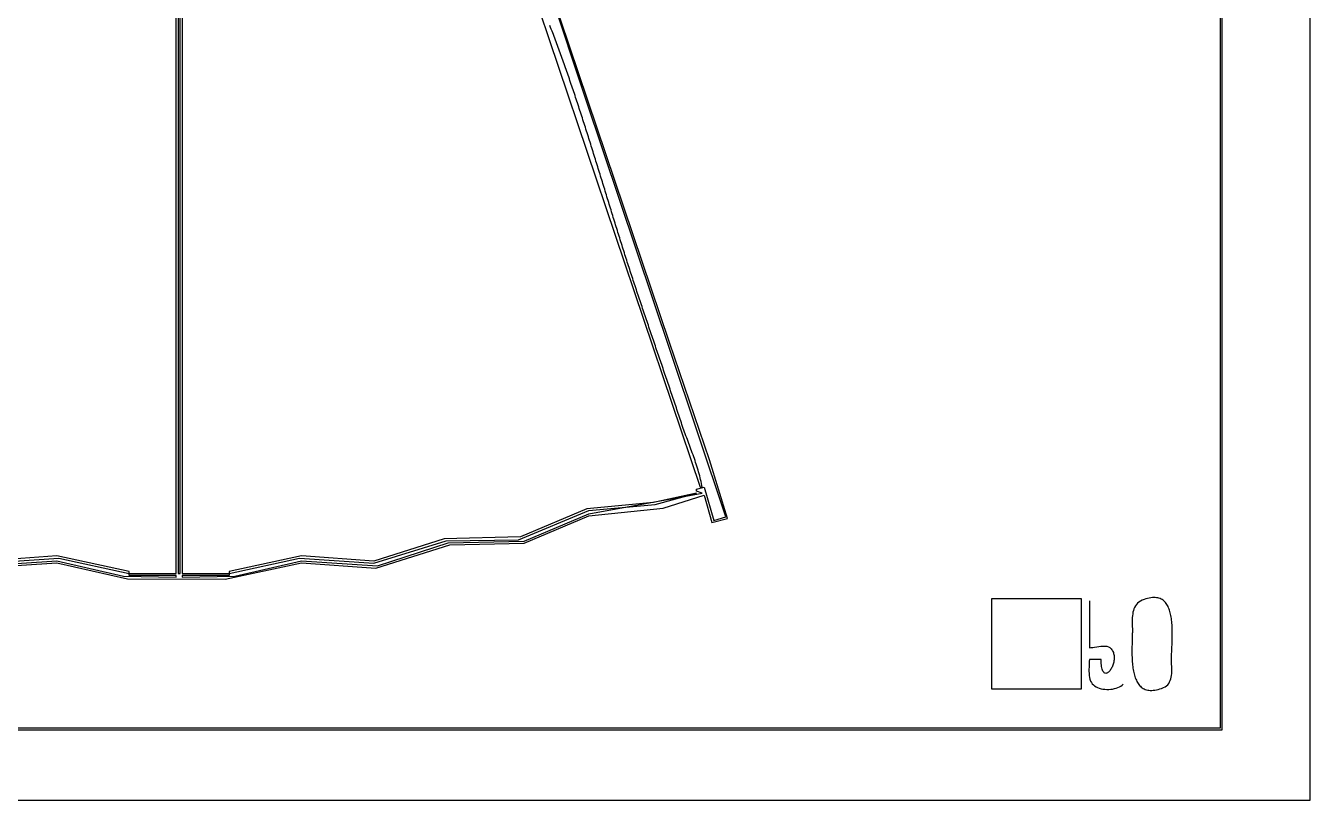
# Model space of a CAD drawing. Header units: metres. Extents: x 0 to 1224, y 0 to 792.
# Drawn here: x 567 to 1224, y 0 to 396 of the extents above; entities that cross this region are included whole.
import ezdxf

# ---------------------------------------------------------------- set-up
doc = ezdxf.new("R2010")
doc.units = ezdxf.units.M

msp = doc.modelspace()

# ---------------------------------------------------------------- linework, layer by layer
for points in [[(0, 792), (0, 0), (1224, 0), (1224, 792), (0, 792)], [(45, 757), (45, 36), (1179, 36), (1179, 757), (45, 757)], [(46, 756), (46, 37), (1178, 37), (1178, 756), (46, 756)], [(645, 512), (645, 116), (646, 116), (646, 396), (646, 477), (645, 512)], [(544, 119.8495), (583, 122.3665), (617, 114.615), (644, 114), (644, 115), (620, 115), (620, 116), (644, 116), (644, 389), (644, 473)], [(647, 473), (647, 389), (647, 116), (671, 116), (671, 115), (647, 115), (647, 114), (674, 114.615), (708, 122.3665), (747, 119.8495), (783, 131.6211), (822, 132.5293), (855, 146.3912), (913, 157), (910, 158), (910, 159), (914, 160), (919, 143), (925, 145), (896.6921, 230), (853.6667, 358), (835, 414)], [(825, 418), (883.0031, 246), (912, 160), (913, 160), (912.8232, 160.9788), (912.6301, 161.9582), (912.4214, 162.9381), (912.198, 163.9182), (911.9605, 164.8987), (911.7097, 165.8793), (911.4464, 166.86), (911.1713, 167.8406), (910.8851, 168.8211), (910.5886, 169.8013), (910.2826, 170.7812), (909.9677, 171.7607), (909.6449, 172.7396), (909.3147, 173.7179), (908.978, 174.6954), (908.6354, 175.6722), (908.2879, 176.648), (907.936, 177.6228), (907.5806, 178.5965), (907.2223, 179.5689), (906.8621, 180.54), (906.5005, 181.5097), (906.1384, 182.4779), (905.7764, 183.4445), (905.4155, 184.4094), (905.0562, 185.3724), (904.6994, 186.3336), (904.3458, 187.2927), (903.9961, 188.2498), (903.6511, 189.2046), (903.3116, 190.1571), (902.9783, 191.1073), (902.6519, 192.0549), (902.3333, 193), (902.0131, 193.9598), (901.6926, 194.9195), (901.3718, 195.8791), (901.0507, 196.8386), (900.7293, 197.7979), (900.4076, 198.7572), (900.0856, 199.7164), (899.7633, 200.6754), (899.4408, 201.6344), (899.118, 202.5932), (898.7949, 203.552), (898.4716, 204.5107), (898.1481, 205.4693), (897.8244, 206.4278), (897.5004, 207.3863), (897.1763, 208.3446), (896.8519, 209.3029), (896.5274, 210.2612), (896.2027, 211.2193), (895.8779, 212.1774), (895.5529, 213.1355), (895.2277, 214.0935), (894.9024, 215.0514), (894.577, 216.0093), (894.2515, 216.9672), (893.9259, 217.925), (893.6002, 218.8828), (893.2744, 219.8405), (892.9485, 220.7982), (892.6225, 221.7559), (892.2965, 222.7136), (891.9705, 223.6713), (891.6444, 224.6289), (891.3183, 225.5865), (890.9921, 226.5441), (890.666, 227.5017), (890.3399, 228.4593), (890.0137, 229.4169), (889.6876, 230.3745), (889.3615, 231.3321), (889.0355, 232.2898), (888.7095, 233.2474), (888.3836, 234.205), (888.0577, 235.1627), (887.7319, 236.1204), (887.4062, 237.0782), (887.0806, 238.0359), (886.7551, 238.9937), (886.4297, 239.9515), (886.1045, 240.9094), (885.7793, 241.8673), (885.4544, 242.8253), (885.1295, 243.7833), (884.8049, 244.7414), (884.4804, 245.6995), (884.1561, 246.6577), (883.832, 247.616), (883.5081, 248.5743), (883.1844, 249.5327), (882.8609, 250.4912), (882.5377, 251.4497), (882.2147, 252.4084), (881.8919, 253.3671), (881.5694, 254.3259), (881.2472, 255.2848), (880.9252, 256.2438), (880.6036, 257.2029), (880.2822, 258.1621), (879.9612, 259.1214), (879.6404, 260.0808), (879.32, 261.0403), (879, 262), (878.6887, 262.9352), (878.3781, 263.8712), (878.0683, 264.808), (877.7591, 265.7455), (877.4505, 266.6838), (877.1426, 267.6229), (876.8353, 268.5627), (876.5286, 269.5031), (876.2225, 270.4443), (875.917, 271.3862), (875.612, 272.3288), (875.3076, 273.272), (875.0037, 274.2159), (874.7003, 275.1605), (874.3975, 276.1057), (874.0951, 277.0514), (873.7932, 277.9978), (873.4917, 278.9448), (873.1907, 279.8924), (872.8901, 280.8405), (872.5899, 281.7892), (872.2902, 282.7385), (871.9908, 283.6883), (871.6917, 284.6386), (871.393, 285.5894), (871.0947, 286.5407), (870.7967, 287.4924), (870.4989, 288.4447), (870.2015, 289.3974), (869.9043, 290.3506), (869.6074, 291.3042), (869.3108, 292.2582), (869.0144, 293.2127), (868.7182, 294.1675), (868.4221, 295.1227), (868.1263, 296.0783), (867.8307, 297.0342), (867.5352, 297.9906), (867.2398, 298.9472), (866.9446, 299.9042), (866.6494, 300.8614), (866.3544, 301.819), (866.0595, 302.7769), (865.7646, 303.735), (865.4697, 304.6934), (865.1749, 305.6521), (864.8801, 306.611), (864.5854, 307.5701), (864.2906, 308.5295), (863.9958, 309.489), (863.7009, 310.4487), (863.406, 311.4086), (863.111, 312.3687), (862.8159, 313.3289), (862.5207, 314.2893), (862.2255, 315.2498), (861.93, 316.2104), (861.6345, 317.1711), (861.3387, 318.1319), (861.0428, 319.0928), (860.7467, 320.0538), (860.4504, 321.0148), (860.1539, 321.9759), (859.8571, 322.937), (859.5601, 323.8981), (859.2628, 324.8592), (858.9653, 325.8203), (858.6674, 326.7814), (858.3692, 327.7424), (858.0707, 328.7035), (857.7719, 329.6644), (857.4727, 330.6253), (857.1731, 331.5861), (856.8731, 332.5468), (856.5728, 333.5075), (856.272, 334.468), (855.9708, 335.4283), (855.6691, 336.3886), (855.367, 337.3487), (855.0644, 338.3086), (854.7613, 339.2683), (854.4577, 340.2279), (854.1536, 341.1872), (853.8489, 342.1464), (853.5437, 343.1053), (853.2379, 344.0639), (852.9315, 345.0224), (852.6245, 345.9805), (852.317, 346.9384), (852.0088, 347.896), (851.6999, 348.8533), (851.3904, 349.8103), (851.0802, 350.7669), (850.7693, 351.7232), (850.4577, 352.6792), (850.1454, 353.6348), (849.8324, 354.5901), (849.5186, 355.5449), (849.2041, 356.4994), (848.8888, 357.4534), (848.5726, 358.407), (848.2557, 359.3602), (847.938, 360.313), (847.6194, 361.2652), (847.2999, 362.217), (846.9796, 363.1684), (846.6584, 364.1192), (846.3363, 365.0695), (846.0133, 366.0193), (845.6894, 366.9686), (845.3645, 367.9173), (845.0386, 368.8655), (844.7118, 369.8131), (844.384, 370.7601), (844.0552, 371.7065), (843.7253, 372.6523), (843.3945, 373.5975), (843.0625, 374.5421), (842.7295, 375.486), (842.3955, 376.4293), (842.0603, 377.3719), (841.724, 378.3138), (841.3866, 379.2551), (841.0481, 380.1956), (840.7084, 381.1354), (840.3675, 382.0745), (840.0255, 383.0128), (839.6822, 383.9504), (839.3377, 384.8872), (838.992, 385.8233), (838.6451, 386.7586), (838.2969, 387.693), (837.9474, 388.6267), (837.5966, 389.5595), (837.2445, 390.4914), (836.8911, 391.4226), (836.5364, 392.3528), (836.1803, 393.2822), (835.8228, 394.2107), (835.464, 395.1383), (835.1038, 396.065)], [(544, 118.8495), (583, 121.3665), (619, 113.2894), (669, 113.0394), (708, 121.3665), (746, 118.6875), (784, 130.6744), (822, 131.5293), (855, 145.3912), (893, 149.3256), (914, 156), (918, 142), (926, 144), (916.6667, 174), (896.3441, 234), (836, 413)], [(381, 158), (381, 157), (402, 151.2894), (436, 148.0725), (472, 133.213), (509, 132.6744), (546, 121.1844), (584, 123.8256), (620, 116), (620, 117), (583, 124.9599), (546, 122.3256), (509, 133.8156), (472, 134.3897), (438, 148.7793), (403, 152.2894), (381, 158)], [(671, 117), (671, 116), (707, 123.8256), (745, 121.1844), (782, 132.6744), (819, 133.213), (855, 148.0725), (889, 151.2894), (910, 157), (888, 152.2894), (854, 149.0725), (820, 134.6373), (781, 133.6744), (745, 122.3256), (708, 124.9599), (671, 117)], [(1061, 103), (1061, 57), (1107, 57), (1107, 103), (1061, 103)], [(1111, 102), (1111, 78), (1111.7921, 78.046), (1112.7001, 78.1532), (1113.6954, 78.2989), (1114.7498, 78.4606), (1115.8347, 78.6155), (1116.9218, 78.7411), (1117.9827, 78.8147), (1118.989, 78.8138), (1119.9123, 78.7157), (1120.7243, 78.4977), (1121.3966, 78.1373), (1121.826, 77.7828), (1122.2058, 77.3952), (1122.5378, 76.9775), (1122.8236, 76.5326), (1123.0652, 76.0634), (1123.2643, 75.5728), (1123.4227, 75.0638), (1123.5423, 74.5393), (1123.6247, 74.0022), (1123.6718, 73.4553), (1123.6855, 72.9018), (1123.6674, 72.3444), (1123.6194, 71.7862), (1123.5432, 71.2299), (1123.4408, 70.6786), (1123.3138, 70.1352), (1123.164, 69.6026), (1122.9934, 69.0837), (1122.8036, 68.5815), (1122.5964, 68.0988), (1122.3737, 67.6386), (1122.1372, 67.2039), (1121.8887, 66.7975), (1121.6301, 66.4224), (1121.3631, 66.0814), (1121.0895, 65.7776), (1120.8111, 65.5138), (1120.5298, 65.293), (1120.2472, 65.1181), (1119.9653, 64.992), (1119.6857, 64.9177), (1119.4103, 64.898), (1119.1409, 64.9359), (1118.8793, 65.0343), (1118.6272, 65.1962), (1118.3866, 65.4244), (1118.1591, 65.7219), (1117.9465, 66.0916), (1117.7507, 66.5365), (1117.5734, 67.0594), (1117.4165, 67.6633), (1117.2818, 68.3511), (1117.1709, 69.1258), (1117.0858, 69.9902), (1117.0282, 70.9473), (1117, 72), (1111, 72), (1110.9839, 71.0756), (1110.9443, 70.1011), (1110.8937, 69.0879), (1110.8447, 68.0477), (1110.81, 66.9922), (1110.8022, 65.9328), (1110.8339, 64.8813), (1110.9178, 63.8493), (1111.0665, 62.8483), (1111.2926, 61.89), (1111.6088, 60.9861), (1112.0277, 60.1481), (1112.4787, 59.5139), (1113.0346, 58.9451), (1113.6843, 58.4412), (1114.4165, 58.0019), (1115.2201, 57.6267), (1116.0839, 57.3153), (1116.9969, 57.0673), (1117.9478, 56.8823), (1118.9255, 56.7599), (1119.9188, 56.6997), (1120.9166, 56.7013), (1121.9077, 56.7643), (1122.881, 56.8884), (1123.8253, 57.0732), (1124.7294, 57.3182), (1125.5823, 57.6231), (1126.3727, 57.9874), (1127.0895, 58.4109), (1127.7215, 58.8931), (1128.2577, 59.4336)], [(1138.0439, 102.2577), (1137.1355, 101.824), (1136.3396, 101.3149), (1135.649, 100.7366), (1135.0565, 100.0951), (1134.5546, 99.3964), (1134.1363, 98.6466), (1133.7943, 97.8517), (1133.5212, 97.0178), (1133.3099, 96.1509), (1133.1532, 95.2571), (1133.0437, 94.3424), (1132.9743, 93.413), (1132.9376, 92.4747), (1132.9264, 91.5337), (1132.9336, 90.5961), (1132.9517, 89.6679), (1132.9737, 88.755), (1132.9922, 87.8637), (1133, 87), (1132.997, 86.4314), (1132.9889, 85.8363), (1132.9762, 85.2162), (1132.9599, 84.5725), (1132.9407, 83.9069), (1132.9194, 83.2209), (1132.8969, 82.5161), (1132.874, 81.7938), (1132.8514, 81.0558), (1132.8299, 80.3035), (1132.8105, 79.5385), (1132.7938, 78.7624), (1132.7807, 77.9766), (1132.7719, 77.1826), (1132.7684, 76.3822), (1132.7708, 75.5767), (1132.78, 74.7677), (1132.7968, 73.9568), (1132.8221, 73.1455), (1132.8565, 72.3353), (1132.901, 71.5278), (1132.9562, 70.7245), (1133.0231, 69.927), (1133.1025, 69.1368), (1133.195, 68.3554), (1133.3016, 67.5844), (1133.4231, 66.8253), (1133.5601, 66.0796), (1133.7137, 65.349), (1133.8845, 64.6349), (1134.0734, 63.9388), (1134.2811, 63.2624), (1134.5085, 62.6071), (1134.7564, 61.9746), (1135.0255, 61.3662), (1135.3168, 60.7836), (1135.6309, 60.2284), (1135.9688, 59.702), (1136.3311, 59.2059), (1136.7187, 58.7418), (1137.1325, 58.3112), (1137.5732, 57.9156), (1138.0416, 57.5565), (1138.5385, 57.2356), (1139.0648, 56.9542), (1139.6211, 56.714), (1140.2085, 56.5166), (1140.8275, 56.3633), (1141.4792, 56.2559), (1142.1641, 56.1958), (1142.8833, 56.1845), (1143.6374, 56.2237), (1144.4273, 56.3148), (1145.2537, 56.4594), (1146.1175, 56.659), (1147.0196, 56.9152), (1147.9606, 57.2294), (1148.9414, 57.6034)], [(1148.9414, 57.6033), (1149.7859, 58.0171), (1150.5127, 58.5211), (1151.1301, 59.1067), (1151.6466, 59.7657), (1152.0706, 60.4897), (1152.4104, 61.2702), (1152.6746, 62.0989), (1152.8716, 62.9675), (1153.0099, 63.8674), (1153.0977, 64.7905), (1153.1437, 65.7282), (1153.1561, 66.6723), (1153.1436, 67.6143), (1153.1143, 68.5458), (1153.0769, 69.4585), (1153.0398, 70.344), (1153.0113, 71.194), (1153, 72), (1153.0036, 72.5491), (1153.014, 73.1263), (1153.0304, 73.7299), (1153.0519, 74.3583), (1153.0777, 75.0101), (1153.1069, 75.6838), (1153.1389, 76.3776), (1153.1726, 77.0903), (1153.2074, 77.8201), (1153.2423, 78.5656), (1153.2766, 79.3252), (1153.3094, 80.0974), (1153.34, 80.8806), (1153.3674, 81.6734), (1153.3909, 82.4741), (1153.4097, 83.2812), (1153.4229, 84.0933), (1153.4297, 84.9087), (1153.4292, 85.726), (1153.4208, 86.5435), (1153.4034, 87.3597), (1153.3764, 88.1732), (1153.3388, 88.9824), (1153.2899, 89.7856), (1153.2289, 90.5815), (1153.1549, 91.3685), (1153.067, 92.1449), (1152.9646, 92.9093), (1152.8467, 93.6602), (1152.7125, 94.396), (1152.5612, 95.1152), (1152.392, 95.8162), (1152.2041, 96.4975), (1151.9966, 97.1575), (1151.7687, 97.7948), (1151.5196, 98.4078), (1151.2485, 98.9949), (1150.9545, 99.5546), (1150.6368, 100.0853), (1150.2947, 100.5857), (1149.9272, 101.054), (1149.5335, 101.4887), (1149.1129, 101.8884), (1148.6645, 102.2515), (1148.1875, 102.5764), (1147.6811, 102.8616), (1147.1443, 103.1056), (1146.5765, 103.3068), (1145.9768, 103.4637), (1145.3444, 103.5747), (1144.6784, 103.6384), (1143.978, 103.6532), (1143.2425, 103.6175), (1142.4709, 103.5298), (1141.6625, 103.3886), (1140.8164, 103.1923), (1139.9318, 102.9394), (1139.0079, 102.6284), (1138.0439, 102.2577)]]:
    msp.add_lwpolyline(points)

doc.saveas('drawing.dxf')
